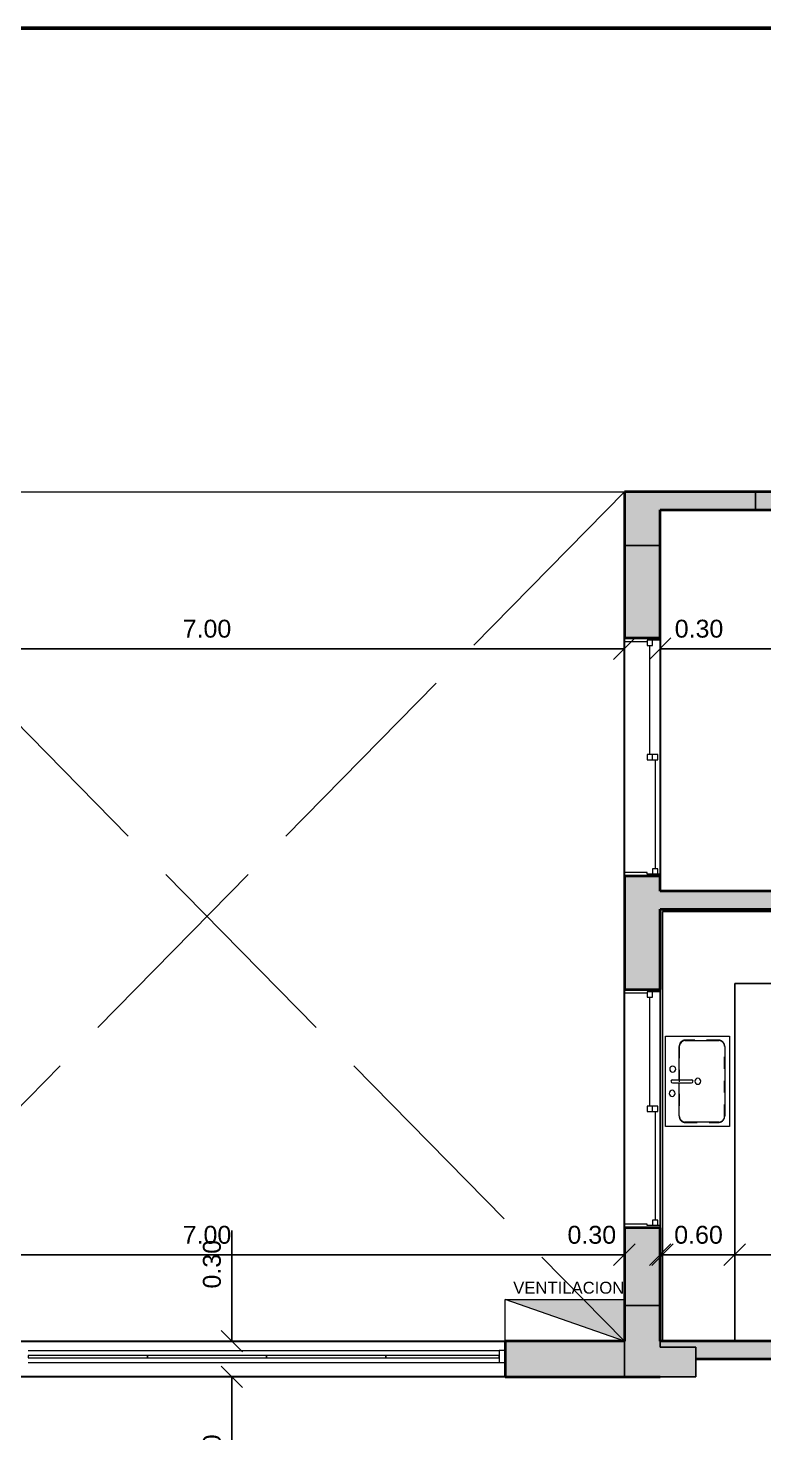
# Model space of a CAD drawing. Header units: metres. Extents: x 42 to 294, y -52 to 32.
# Drawn here: x 188.31 to 194.48, y 19.72 to 31.5 of the extents above; entities that cross this region are included whole.
import ezdxf

# ---------------------------------------------------------------- set-up
doc = ezdxf.new("R2010")
doc.units = ezdxf.units.M
doc.header["$LTSCALE"] = 0.15
doc.linetypes.add('ACAD_ISO02W100', pattern=[15, 12, -3])
doc.linetypes.add('Dash dot dot', pattern=[0.03, 0.012, -0.006, 0, -0.006, 0, -0.006])
doc.layers.get('0').update_dxf_attribs({"lineweight": 20})
for name, color, linetype, lineweight in [('A-FLORCAM', 3, 'Continuous', 9), ('A-GLAZIDM', 6, 'Continuous', 9), ('A-WALL', 2, 'Continuous', 30), ('A-WALLCWM', 6, 'Continuous', 9), ('P-SANRFIM', 6, 'Continuous', 9), ('RECUADRO', 82, 'Continuous', 50), ('VENTILACIONES', 4, 'Continuous', 9)]:
    doc.layers.add(name, color=color, linetype=linetype, lineweight=lineweight)
doc.layers.add('Hatch', color=8, linetype='Continuous')
doc.layers.add('MUROS', color=11, linetype='Continuous')
doc.styles.get("Standard").update_dxf_attribs({"font": 'arial.ttf', "height": 0.15})
doc.dimstyles.new('Copy of Annotative', dxfattribs={"dimtxt": 0.15, "dimasz": 0.18, "dimexe": 0.18, "dimexo": 0.0625, "dimgap": 0.09, "dimtad": 1, "dimzin": 0, "dimdsep": 46, "dimtxsty": 'Standard', "dimblk": 'OBLIQUE', "dimcen": 0.09, "dimse1": 1, "dimse2": 1, "dimadec": 0, "dimazin": 0, "dimtfac": 1, "dimtofl": 0, "dimtmove": 0, "dimatfit": 3, "dimfxl": 1, "dimtolj": 1, "dimtzin": 0, "dimarcsym": 0})

# ---------------------------------------------------------------- blocks, each defined once
blk = doc.blocks.new('Deslizante con cubrejuntas - 2000 x 1200mm-40-02 Primer piso')
at = {"layer": 'A-GLAZIDM', "lineweight": 13}
for p, q in [((-1, 0.15), (-0.98095, 0.15)), ((-0.98095, 0.15), (-0.98095, 0.04205)), ((-0.022225, 0.13095), (-0.022225, 0.04205)), ((0.022225, 0.13095), (-0.022225, 0.13095)), ((0.022225, 0.04205), (0.022225, 0.13095)), ((0.9365, 0.13095), (0.9365, 0.0865)), ((0.98095, 0.13095), (0.9365, 0.13095)), ((0.98095, 0.15), (0.98095, 0.04205)), ((1, 0.15), (0.98095, 0.15)), ((1, -0.15), (1, 0.15)), ((-0.9365, 0.0865), (-0.98095, 0.0865)), ((-0.98095, 0.04205), (-0.96825, 0.04205)), ((-0.96825, 0.04205), (-0.9365, 0.04205)), ((-0.96825, 0.04205), (-0.96825, -0.15)), ((-0.9365, 0.04205), (-0.9365, 0.0865)), ((-0.022225, 0.064275), (-0.9365, 0.064275)), ((0.022225, 0.0865), (-0.022225, 0.0865)), ((-0.022225, 0.04205), (0.022225, 0.04205)), ((0.022225, 0.108725), (0.9365, 0.108725)), ((0.9365, 0.0865), (0.98095, 0.0865)), ((0.96825, 0.04205), (0.96825, -0.15)), ((0.98095, 0.04205), (0.96825, 0.04205)), ((-0.96825, -0.15), (-1, -0.15)), ((0.96825, -0.15), (1, -0.15))]:
    blk.add_line(p, q, dxfattribs=at)
blk = doc.blocks.new('Montante rectangular - Montante rectangular - 5x10 cm Aluminio-58-02 Primer piso')
at = {"layer": 'A-WALLCWM'}
h = blk.add_hatch(dxfattribs=at)
h.set_pattern_fill('FP1_5', color=256, style=0, pattern_type=2)
h.set_pattern_definition([(315, (-0.215, 0.048), (0.25173, 0.25173), []), (315, (-0.215, -0.333), (0.25173, 0.25173), [])])
h.paths.add_polyline_path([(-0.05, 0.05), (0, 0.05), (0, -0.05), (-0.05, -0.05)], flags=0)
at = {"layer": 'A-WALLCWM', "lineweight": 13}
for p, q in [((-0.05, 0.05), (0, 0.05)), ((-0.05, -0.05), (-0.05, 0.05)), ((0, 0.05), (0, -0.05)), ((0, -0.05), (-0.05, -0.05))]:
    blk.add_line(p, q, dxfattribs=at)
blk = doc.blocks.new('Panel de sistema - Acristalado-36-02 Primer piso')
at = {"layer": 'A-WALLCWM'}
for p, q in [((0.5, 0.01), (-0.5, 0.01)), ((-0.5, 0.01), (-0.5, -0.01)), ((0.5, -0.01), (0.5, 0.01)), ((-0.5, -0.01), (0.5, -0.01))]:
    blk.add_line(p, q, dxfattribs=at)
blk = doc.blocks.new('Montante rectangular - Montante rectangular - 5x10 cm Aluminio-33-02 Primer piso')
at = {"layer": 'A-WALLCWM'}
for p, q in [((16.159, -5.181), (16.159, -4.181)), ((16.259, -5.181), (16.259, -4.181))]:
    blk.add_line(p, q, dxfattribs=at)
blk = doc.blocks.new('Panel de sistema - Acristalado-35-02 Primer piso')
at = {"layer": 'A-WALLCWM'}
for p, q in [((0.5, 0.01), (-0.5, 0.01)), ((-0.5, 0.01), (-0.5, -0.01)), ((0.5, -0.01), (0.5, 0.01)), ((-0.5, -0.01), (0.5, -0.01))]:
    blk.add_line(p, q, dxfattribs=at)
blk = doc.blocks.new('Panel de sistema - Acristalado-34-02 Primer piso')
at = {"layer": 'A-WALLCWM'}
for p, q in [((0.5, 0.01), (-0.5, 0.01)), ((-0.5, 0.01), (-0.5, -0.01)), ((0.5, -0.01), (0.5, 0.01)), ((-0.5, -0.01), (0.5, -0.01))]:
    blk.add_line(p, q, dxfattribs=at)
blk = doc.blocks.new('Panel de sistema - Acristalado-32-02 Primer piso')
at = {"layer": 'A-WALLCWM'}
for p, q in [((0.475, 0.01), (-0.475, 0.01)), ((-0.475, 0.01), (-0.475, -0.01)), ((0.475, -0.01), (0.475, 0.01)), ((-0.475, -0.01), (0.475, -0.01))]:
    blk.add_line(p, q, dxfattribs=at)
blk = doc.blocks.new('Montante rectangular - Montante rectangular - 5x10 cm Aluminio-31-02 Primer piso')
at = {"layer": 'A-WALLCWM'}
for p, q in [((20.484, 4.814), (21.434, 4.814)), ((20.484, 4.714), (21.434, 4.714))]:
    blk.add_line(p, q, dxfattribs=at)
blk = doc.blocks.new('Counter Top - Corner w sink - 600mm Depth-124-02 Primer piso')
at = {"layer": 'A-FLORCAM'}
for p, q in [((-0.575, 1.64), (-1.2, 1.64)), ((-0.575, 0.625), (-0.575, 1.64)), ((2.425, 0.625), (-0.575, 0.625)), ((-0.525, 0), (1.475, 0))]:
    blk.add_line(p, q, dxfattribs=at)
at = {"layer": 'A-FLORCAM', "lineweight": 25}
for p, q in [((-0.575, 1.64), (-1.2, 1.64)), ((-1.181, 1.64), (-1.181, 0.019)), ((-0.575, 0.625), (-0.575, 1.64)), ((-0.575, 0.625), (2.425, 0.625)), ((-1.181, 0.019), (2.425, 0.019)), ((1.475, 0), (-0.525, 0))]:
    blk.add_line(p, q, dxfattribs=at)
at = {"layer": 'A-FLORCAM', "linetype": 'Dash dot dot'}
for p, q in [((-0.1, 0.49), (-0.1, 0.21)), ((0.54, 0.54), (-0.05, 0.54)), ((0.59, 0.21), (0.59, 0.49)), ((-0.05, 0.16), (0.54, 0.16))]:
    blk.add_line(p, q, dxfattribs=at)
for centre, start, end in [((-0.05, 0.49), 90, 180), ((0.54, 0.49), 360, 90), ((-0.05, 0.21), 180, 270), ((0.54, 0.21), 270, 0)]:
    blk.add_arc(centre, 0.05, start, end, dxfattribs=at)
blk = doc.blocks.new('M_Sink Kitchen-Single - 760 x 535mm-8-02 Primer piso')
at = {"layer": 'P-SANRFIM'}
for p, q in [((-0.364, -0.27), (-0.364, 0.265)), ((-0.364, 0.265), (0.396, 0.265)), ((0.396, 0.265), (0.396, -0.27)), ((-0.326, -0.105), (-0.326, 0.176)), ((-0.275, 0.227), (0.307, 0.227)), ((0.358, 0.176), (0.358, -0.105)), ((0.003, -0.213), (0.003, -0.053)), ((0.028, -0.213), (0.028, -0.053)), ((0.003, -0.156), (-0.275, -0.156)), ((0.307, -0.156), (0.028, -0.156)), ((0.396, -0.27), (-0.364, -0.27))]:
    blk.add_line(p, q, dxfattribs=at)
for centre, radius, start, end in [((-0.275, 0.176), 0.0508, 90, 180), ((0.307, 0.176), 0.0508, 360, 90), ((0.016, 0), 0.0254, 360, 180), ((-0.275, -0.105), 0.0508, 180, 270), ((0.016, 0), 0.0254, 180, 0), ((0.016, -0.053), 0.0127, 360, 180), ((0.307, -0.105), 0.0508, 270, 0), ((-0.086, -0.21), 0.0254, 360, 180), ((-0.086, -0.21), 0.0254, 180, 0), ((0.016, -0.213), 0.0127, 180, 0), ((0.117, -0.215), 0.0254, 360, 180), ((0.117, -0.215), 0.0254, 180, 0)]:
    blk.add_arc(centre, radius, start, end, dxfattribs=at)
blk = doc.blocks.new('_Oblique')
at = {"color": 0, "linetype": 'ByBlock', "lineweight": -2}
blk.add_line((-0.5, -0.5), (0.5, 0.5), dxfattribs=at)
blk = doc.blocks.new('*D2428')
at = {"color": 0, "lineweight": -2, "transparency": 16777216}
blk.add_line((186.309, 26.297), (193.309, 26.297), dxfattribs=at)
at = {"layer": 'Defpoints', "color": 0, "transparency": 16777216}
for p in [(186.309, 26.297), (193.309, 26.297), (193.309, 26.297)]:
    blk.add_point(p, dxfattribs=at)
at = {"color": 0, "lineweight": -2, "transparency": 16777216, "xscale": 0.18, "yscale": 0.18, "zscale": 0.18, "rotation": 180}
blk.add_blockref('_Oblique', (186.309, 26.297), dxfattribs=at)
at = {"color": 0, "lineweight": -2, "transparency": 16777216, "xscale": 0.18, "yscale": 0.18, "zscale": 0.18}
blk.add_blockref('_Oblique', (193.309, 26.297), dxfattribs=at)
at = {"color": 0, "transparency": 16777216, "insert": (189.809, 26.464), "char_height": 0.15, "attachment_point": 5}
blk.add_mtext('\\A1;7.00', dxfattribs=at)
blk = doc.blocks.new('*D2429')
at = {"color": 0, "lineweight": -2, "transparency": 16777216}
for p, q in [((193.309, 26.297), (193.129, 26.297)), ((193.609, 26.297), (193.789, 26.297))]:
    blk.add_line(p, q, dxfattribs=at)
at = {"layer": 'Defpoints', "color": 0, "transparency": 16777216}
for p in [(193.309, 26.297), (193.609, 26.297), (193.609, 26.297)]:
    blk.add_point(p, dxfattribs=at)
at = {"color": 0, "lineweight": -2, "transparency": 16777216, "xscale": 0.18, "yscale": 0.18, "zscale": 0.18}
blk.add_blockref('_Oblique', (193.309, 26.297), dxfattribs=at)
at = {"color": 0, "lineweight": -2, "transparency": 16777216, "xscale": 0.18, "yscale": 0.18, "zscale": 0.18, "rotation": 180}
blk.add_blockref('_Oblique', (193.609, 26.297), dxfattribs=at)
at = {"color": 0, "transparency": 16777216, "insert": (193.935, 26.464), "char_height": 0.15, "attachment_point": 5}
blk.add_mtext('\\A1;0.30', dxfattribs=at)
blk = doc.blocks.new('*D2440')
at = {"color": 0, "lineweight": -2, "transparency": 16777216}
blk.add_line((186.309, 21.212), (193.309, 21.212), dxfattribs=at)
at = {"layer": 'Defpoints', "color": 0, "transparency": 16777216}
for p in [(186.309, 21.212), (193.309, 21.212), (193.309, 21.212)]:
    blk.add_point(p, dxfattribs=at)
at = {"color": 0, "lineweight": -2, "transparency": 16777216, "xscale": 0.18, "yscale": 0.18, "zscale": 0.18, "rotation": 180}
blk.add_blockref('_Oblique', (186.309, 21.212), dxfattribs=at)
at = {"color": 0, "lineweight": -2, "transparency": 16777216, "xscale": 0.18, "yscale": 0.18, "zscale": 0.18}
blk.add_blockref('_Oblique', (193.309, 21.212), dxfattribs=at)
at = {"color": 0, "transparency": 16777216, "insert": (189.809, 21.378), "char_height": 0.15, "attachment_point": 5}
blk.add_mtext('\\A1;7.00', dxfattribs=at)
blk = doc.blocks.new('*D2441')
at = {"color": 0, "lineweight": -2, "transparency": 16777216}
for p, q in [((193.309, 21.212), (193.129, 21.212)), ((193.609, 21.212), (193.789, 21.212))]:
    blk.add_line(p, q, dxfattribs=at)
at = {"layer": 'Defpoints', "color": 0, "transparency": 16777216}
for p in [(193.309, 21.212), (193.609, 21.212), (193.609, 21.212)]:
    blk.add_point(p, dxfattribs=at)
at = {"color": 0, "lineweight": -2, "transparency": 16777216, "xscale": 0.18, "yscale": 0.18, "zscale": 0.18}
blk.add_blockref('_Oblique', (193.309, 21.212), dxfattribs=at)
at = {"color": 0, "lineweight": -2, "transparency": 16777216, "xscale": 0.18, "yscale": 0.18, "zscale": 0.18, "rotation": 180}
blk.add_blockref('_Oblique', (193.609, 21.212), dxfattribs=at)
at = {"color": 0, "transparency": 16777216, "insert": (193.036, 21.378), "char_height": 0.15, "attachment_point": 5}
blk.add_mtext('\\A1;0.30', dxfattribs=at)
blk = doc.blocks.new('*D2442')
at = {"color": 0, "lineweight": -2, "transparency": 16777216}
blk.add_line((193.628, 21.212), (194.234, 21.212), dxfattribs=at)
at = {"layer": 'Defpoints', "color": 0, "transparency": 16777216}
for p in [(193.628, 21.212), (194.234, 21.212), (194.234, 21.212)]:
    blk.add_point(p, dxfattribs=at)
at = {"color": 0, "lineweight": -2, "transparency": 16777216, "xscale": 0.18, "yscale": 0.18, "zscale": 0.18, "rotation": 180}
blk.add_blockref('_Oblique', (193.628, 21.212), dxfattribs=at)
at = {"color": 0, "lineweight": -2, "transparency": 16777216, "xscale": 0.18, "yscale": 0.18, "zscale": 0.18}
blk.add_blockref('_Oblique', (194.234, 21.212), dxfattribs=at)
at = {"color": 0, "transparency": 16777216, "insert": (193.931, 21.378), "char_height": 0.15, "attachment_point": 5}
blk.add_mtext('\\A1;0.60', dxfattribs=at)
blk = doc.blocks.new('*D2443')
at = {"color": 0, "lineweight": -2, "transparency": 16777216}
blk.add_line((194.234, 21.212), (196.959, 21.212), dxfattribs=at)
at = {"layer": 'Defpoints', "color": 0, "transparency": 16777216}
for p in [(194.234, 21.212), (196.959, 21.212), (196.959, 21.21)]:
    blk.add_point(p, dxfattribs=at)
at = {"color": 0, "lineweight": -2, "transparency": 16777216, "xscale": 0.18, "yscale": 0.18, "zscale": 0.18, "rotation": 180}
blk.add_blockref('_Oblique', (194.234, 21.212), dxfattribs=at)
at = {"color": 0, "lineweight": -2, "transparency": 16777216, "xscale": 0.18, "yscale": 0.18, "zscale": 0.18}
blk.add_blockref('_Oblique', (196.959, 21.212), dxfattribs=at)
at = {"color": 0, "transparency": 16777216, "insert": (195.597, 21.378), "char_height": 0.15, "attachment_point": 5}
blk.add_mtext('\\A1;2.73', dxfattribs=at)
blk = doc.blocks.new('*D2414')
at = {"color": 0, "lineweight": -2, "transparency": 16777216}
blk.add_line((193.609, 26.297), (196.959, 26.297), dxfattribs=at)
at = {"layer": 'Defpoints', "color": 0, "transparency": 16777216}
for p in [(193.609, 26.297), (196.959, 26.297), (196.959, 26.297)]:
    blk.add_point(p, dxfattribs=at)
at = {"color": 0, "lineweight": -2, "transparency": 16777216, "xscale": 0.18, "yscale": 0.18, "zscale": 0.18, "rotation": 180}
blk.add_blockref('_Oblique', (193.609, 26.297), dxfattribs=at)
at = {"color": 0, "lineweight": -2, "transparency": 16777216, "xscale": 0.18, "yscale": 0.18, "zscale": 0.18}
blk.add_blockref('_Oblique', (196.959, 26.297), dxfattribs=at)
at = {"color": 0, "transparency": 16777216, "insert": (195.284, 26.464), "char_height": 0.15, "attachment_point": 5}
blk.add_mtext('\\A1;3.35', dxfattribs=at)
blk = doc.blocks.new('*D2741')
at = {"color": 0, "lineweight": -2, "transparency": 16777216}
for p, q in [((190.018, 20.487), (190.018, 21.416)), ((190.018, 20.187), (190.018, 20.007))]:
    blk.add_line(p, q, dxfattribs=at)
at = {"layer": 'Defpoints', "color": 0, "transparency": 16777216}
for p in [(190.018, 20.487), (190.018, 20.187), (190.018, 20.187)]:
    blk.add_point(p, dxfattribs=at)
at = {"color": 0, "lineweight": -2, "transparency": 16777216, "xscale": 0.18, "yscale": 0.18, "zscale": 0.18}
for p, rotation in [((190.018, 20.487), 270), ((190.018, 20.187), 90)]:
    blk.add_blockref('_Oblique', p, dxfattribs=dict(at, rotation=rotation))
at = {"color": 0, "transparency": 16777216, "insert": (189.851, 21.132), "char_height": 0.15, "attachment_point": 5, "rotation": 90}
blk.add_mtext('\\A1;0.30', dxfattribs=at)
blk = doc.blocks.new('*D2742')
at = {"color": 0, "lineweight": -2, "transparency": 16777216}
blk.add_line((190.018, 20.187), (190.018, 18.812), dxfattribs=at)
at = {"layer": 'Defpoints', "color": 0, "transparency": 16777216}
for p in [(190.018, 20.187), (190.013, 18.812), (190.018, 18.812)]:
    blk.add_point(p, dxfattribs=at)
at = {"color": 0, "lineweight": -2, "transparency": 16777216, "xscale": 0.18, "yscale": 0.18, "zscale": 0.18}
for p, rotation in [((190.018, 20.187), 90), ((190.018, 18.812), 270)]:
    blk.add_blockref('_Oblique', p, dxfattribs=dict(at, rotation=rotation))
at = {"color": 0, "transparency": 16777216, "insert": (189.851, 19.5), "char_height": 0.15, "attachment_point": 5, "rotation": 90}
blk.add_mtext('\\A1;1.40', dxfattribs=at)

msp = doc.modelspace()

# ---------------------------------------------------------------- hatches: boundary and pattern name
at = {"layer": 'Hatch', "ltscale": 0.2}
for points in [[(193.609, 27.462), (194.409, 27.462), (194.409, 27.612), (193.309, 27.612), (193.309, 27.162), (193.609, 27.162)], [(193.309, 20.187), (193.909, 20.187), (193.909, 20.437), (193.609, 20.437), (193.609, 20.787), (193.309, 20.787)]]:
    msp.add_hatch(color=256, dxfattribs=at).paths.add_polyline_path(points)
at = {"layer": 'MUROS'}
h = msp.add_hatch(color=256, dxfattribs=at)
h.paths.add_polyline_path([(191.759, 18.812), (191.544, 18.812), (191.544, 18.662), (191.759, 18.662)])
h.paths.add_polyline_path([(193.309, 20.487), (192.309, 20.487), (192.309, 20.187), (193.309, 20.187)])
h.paths.add_polyline_path([(193.609, 21.437), (193.309, 21.437), (193.309, 20.787), (193.609, 20.787)])
h.paths.add_polyline_path([(197.509, 24.262), (197.109, 24.262), (197.109, 24.362), (196.959, 24.362), (196.959, 24.337), (196.959, 24.312), (196.959, 24.262), (193.609, 24.262), (193.609, 24.387), (193.309, 24.387), (193.309, 23.437), (193.609, 23.437), (193.609, 24.112), (196.959, 24.112), (196.959, 24.012), (197.109, 24.012), (197.109, 24.112), (197.509, 24.112)])
h.paths.add_polyline_path([(193.609, 27.162), (193.309, 27.162), (193.309, 26.387), (193.609, 26.387)])
h.paths.add_polyline_path([(198.909, 27.612), (194.409, 27.612), (194.409, 27.462), (197.559, 27.462), (197.559, 25.412), (196.959, 25.412), (196.959, 25.162), (197.109, 25.162), (197.109, 25.262), (198.409, 25.262), (198.409, 25.412), (197.709, 25.412), (197.709, 27.462), (198.909, 27.462)])
h.paths.add_polyline_path([(203.084, 27.612), (199.709, 27.612), (199.709, 27.462), (203.084, 27.462)])
h.paths.add_polyline_path([(204.984, 27.612), (203.884, 27.612), (203.884, 27.512), (204.884, 27.512), (204.884, 20.506), (204.884, 20.356), (204.884, 16.812), (203.884, 16.812), (203.884, 16.712), (204.984, 16.712)])
h.paths.add_polyline_path([(203.884, 27.012), (203.584, 27.012), (203.584, 26.437), (203.884, 26.437)])
h.paths.add_polyline_path([(203.884, 24.437), (203.584, 24.437), (203.584, 24.262), (199.359, 24.262), (199.359, 24.362), (199.209, 24.362), (199.209, 24.262), (198.409, 24.262), (198.409, 24.112), (203.584, 24.112), (203.584, 23.3), (203.884, 23.3)])
h.paths.add_polyline_path([(199.959, 25.412), (199.359, 25.412), (199.359, 27.462), (199.209, 27.462), (199.209, 25.412), (199.109, 25.412), (199.109, 25.262), (199.209, 25.262), (199.209, 25.162), (199.359, 25.162), (199.359, 25.262), (199.959, 25.262)])
h.paths.add_polyline_path([(195.984, 20.487), (193.609, 20.487), (193.609, 20.437), (193.909, 20.437), (193.909, 20.337), (195.984, 20.337)])
h.paths.add_polyline_path([(197.184, 20.487), (197.134, 20.487), (197.109, 20.487), (197.109, 23.212), (196.959, 23.212), (196.959, 20.487), (196.884, 20.487), (196.884, 20.337), (197.184, 20.337)])
h.paths.add_polyline_path([(198.909, 20.487), (198.084, 20.487), (198.084, 20.337), (198.909, 20.337)])
h.paths.add_polyline_path([(203.584, 20.487), (199.709, 20.487), (199.709, 20.337), (203.584, 20.337)])
h.paths.add_polyline_path([(204.884, 20.506), (203.884, 20.506), (203.884, 20.356), (204.884, 20.356)], flags=17)
h.paths.add_polyline_path([(203.884, 21.3), (203.584, 21.3), (203.584, 20.637), (203.884, 20.637)])
h.paths.add_polyline_path([(203.884, 20.037), (203.584, 20.037), (203.584, 19.562), (203.884, 19.562)])
h.paths.add_polyline_path([(199.384, 20.337), (199.234, 20.337), (199.234, 18.812), (197.859, 18.812), (197.859, 18.662), (197.909, 18.662), (197.934, 18.662), (197.934, 16.062), (198.084, 16.062), (198.084, 16.662), (198.434, 16.662), (198.434, 16.812), (198.084, 16.812), (198.084, 18.662), (199.234, 18.662), (199.234, 17.134), (199.384, 17.134)])
h.paths.add_polyline_path([(199.384, 16.334), (199.234, 16.334), (199.234, 14.962), (199.384, 14.962)])
h.paths.add_polyline_path([(199.484, 16.812), (199.434, 16.812), (199.384, 16.812), (199.384, 16.662), (199.484, 16.662)])
h.paths.add_polyline_path([(199.234, 16.812), (199.134, 16.812), (199.134, 16.662), (199.234, 16.662)], flags=17)
h.paths.add_polyline_path([(203.084, 16.812), (200.534, 16.812), (200.534, 17.412), (200.384, 17.412), (200.384, 16.812), (200.284, 16.812), (200.284, 16.662), (200.384, 16.662), (200.384, 15.862), (200.534, 15.862), (200.534, 16.662), (201.434, 16.662), (201.434, 15.762), (201.584, 15.762), (201.584, 16.662), (203.084, 16.662)])
h.paths.add_polyline_path([(203.884, 16.662), (203.584, 16.662), (203.584, 14.962), (201.584, 14.962), (201.584, 15.062), (201.434, 15.062), (201.434, 14.962), (200.384, 14.962), (200.384, 14.062), (200.284, 14.062), (200.284, 13.912), (200.534, 13.912), (200.534, 14.812), (201.434, 14.812), (201.434, 13.912), (201.584, 13.912), (201.584, 14.812), (203.584, 14.812), (203.584, 14.012), (203.884, 14.012)])
h.paths.add_polyline_path([(203.884, 17.562), (203.584, 17.562), (203.584, 16.812), (203.884, 16.812)])
h.paths.add_polyline_path([(203.884, 13.412), (203.584, 13.412), (203.584, 13.112), (201.584, 13.112), (201.584, 13.212), (201.434, 13.212), (201.434, 12.962), (203.584, 12.962), (203.584, 12.862), (203.884, 12.862)])
h.paths.add_polyline_path([(203.884, 12.262), (203.584, 12.262), (203.584, 11.562), (200.534, 11.562), (200.534, 12.162), (200.522, 12.162), (200.384, 12.162), (200.384, 11.412), (203.584, 11.412), (203.584, 10.687), (203.884, 10.687)])
at = {"layer": 'VENTILACIONES'}
h = msp.add_hatch(color=256, dxfattribs=at)
h.paths.add_polyline_path([(192.965, 20.837), (192.309, 20.837), (193.309, 20.487)])
h.paths.add_polyline_path([(193.309, 20.837), (192.965, 20.837), (193.309, 20.487)])

# ---------------------------------------------------------------- linework, layer by layer
msp.add_line((186.309, 27.612), (193.309, 27.612))
at = {"linetype": 'ACAD_ISO02W100'}
for p, q in [((186.309, 27.612), (193.309, 20.487)), ((193.309, 27.612), (186.309, 20.487))]:
    msp.add_line(p, q, dxfattribs=at)
at = {"layer": 'A-WALL', "lineweight": 35}
for p, q in [((193.309, 27.612), (193.309, 26.387)), ((203.884, 27.612), (193.309, 27.612)), ((193.609, 26.387), (193.609, 27.462)), ((193.609, 27.462), (197.559, 27.462)), ((193.309, 26.387), (193.609, 26.387)), ((193.609, 24.387), (193.309, 24.387)), ((193.309, 24.387), (193.309, 23.437)), ((193.609, 24.262), (193.609, 24.387)), ((196.959, 24.262), (193.609, 24.262)), ((193.609, 23.437), (193.609, 24.112)), ((193.609, 24.112), (196.959, 24.112)), ((193.309, 23.437), (193.609, 23.437)), ((193.609, 21.437), (193.309, 21.437)), ((193.309, 21.437), (193.309, 20.487)), ((193.609, 20.487), (193.609, 21.437)), ((193.309, 20.487), (192.309, 20.487)), ((192.309, 20.487), (192.309, 20.187)), ((195.984, 20.487), (193.609, 20.487)), ((193.909, 20.337), (195.984, 20.337)), ((192.309, 20.187), (193.609, 20.187))]:
    msp.add_line(p, q, dxfattribs=at)
at = {"layer": 'A-WALL'}
for p, q in [((193.309, 24.387), (193.309, 26.387)), ((193.609, 26.387), (193.609, 24.387)), ((193.309, 21.437), (193.309, 23.437)), ((187.309, 20.487), (192.309, 20.487)), ((192.309, 20.187), (187.309, 20.187))]:
    msp.add_line(p, q, dxfattribs=at)
at = {"layer": 'Hatch', "ltscale": 0.2}
for p, q in [((193.309, 27.462), (193.309, 27.612)), ((193.309, 27.612), (193.309, 27.162)), ((194.409, 27.612), (193.309, 27.612)), ((194.409, 27.462), (194.409, 27.612)), ((193.609, 27.162), (193.609, 27.462)), ((193.609, 27.462), (194.409, 27.462)), ((193.309, 27.162), (193.609, 27.162)), ((193.309, 20.187), (193.309, 20.787)), ((193.309, 20.787), (193.609, 20.787)), ((193.609, 20.787), (193.609, 20.437)), ((193.609, 20.437), (193.909, 20.437)), ((193.909, 20.437), (193.909, 20.187)), ((193.909, 20.187), (193.309, 20.187))]:
    msp.add_line(p, q, dxfattribs=at)
at = {"layer": 'RECUADRO', "ltscale": 0.1}
for p, q in [((41.791, 31.505), (293.791, 31.505)), ((293.791, 31.505), (41.791, 31.505))]:
    msp.add_line(p, q, dxfattribs=at)
at = {"layer": 'VENTILACIONES'}
for p, q in [((192.309, 20.487), (192.309, 20.837)), ((192.309, 20.837), (193.309, 20.837)), ((193.309, 20.487), (192.309, 20.837)), ((193.309, 20.837), (193.309, 20.487)), ((193.309, 20.487), (192.309, 20.487))]:
    msp.add_line(p, q, dxfattribs=at)

# ---------------------------------------------------------------- block references
at = {"layer": 'A-FLORCAM', "rotation": 269.9999999999999}
msp.add_blockref('Counter Top - Corner w sink - 600mm Depth-124-02 Primer piso', (193.609, 22.912), dxfattribs=at)
at = {"layer": 'A-GLAZIDM', "rotation": 269.9999999999999}
for p in [(193.459, 25.387), (193.459, 22.437)]:
    msp.add_blockref('Deslizante con cubrejuntas - 2000 x 1200mm-40-02 Primer piso', p, dxfattribs=at)
at = {"layer": 'A-WALLCWM', "rotation": 269.9999999999999}
for p in [(193.49, 36.566), (194.49, 36.566), (195.49, 36.566)]:
    msp.add_blockref('Montante rectangular - Montante rectangular - 5x10 cm Aluminio-33-02 Primer piso', p, dxfattribs=at)
at = {"layer": 'A-WALLCWM'}
for name, p in [('Montante rectangular - Montante rectangular - 5x10 cm Aluminio-31-02 Primer piso', (170.825, 15.593)), ('Panel de sistema - Acristalado-36-02 Primer piso', (188.809, 20.357)), ('Panel de sistema - Acristalado-35-02 Primer piso', (189.809, 20.357)), ('Panel de sistema - Acristalado-34-02 Primer piso', (190.809, 20.357)), ('Panel de sistema - Acristalado-32-02 Primer piso', (191.784, 20.357))]:
    msp.add_blockref(name, p, dxfattribs=at)
at = {"layer": 'A-WALLCWM', "extrusion": (0, 0, -1), "rotation": 180}
msp.add_blockref('Montante rectangular - Montante rectangular - 5x10 cm Aluminio-58-02 Primer piso', (-192.309, 20.357), dxfattribs=at)
at = {"layer": 'P-SANRFIM', "rotation": 269.9999999999999}
msp.add_blockref('M_Sink Kitchen-Single - 760 x 535mm-8-02 Primer piso', (193.925, 22.683), dxfattribs=at)

# ---------------------------------------------------------------- texts
at = {"ltscale": 0.1, "insert": (192.377, 20.985), "char_height": 0.1, "width": 2.14772, "attachment_point": 1}
msp.add_mtext('VENTILACION', dxfattribs=at)

# ---------------------------------------------------------------- dimensions: what is measured, and where the dimension line sits
for base, p1, p2, override, picture, middle in [((193.309, 26.297), (186.309, 26.297), (193.309, 26.297), {"dimscale": 0, "dimtix": 0, "dimtofl": 0, "dimtmove": 1, "dimatfit": 3}, '*D2428', (189.809, 26.464)), ((196.959, 26.297), (193.609, 26.297), (196.959, 26.297), {"dimscale": 0, "dimtix": 0, "dimtofl": 0, "dimtmove": 0, "dimatfit": 3}, '*D2414', (195.284, 26.464)), ((193.309, 21.212), (186.309, 21.212), (193.309, 21.212), {"dimscale": 0, "dimtix": 0, "dimtofl": 0, "dimtmove": 1, "dimatfit": 3}, '*D2440', (189.809, 21.378)), ((196.959068924, 21.211572074), (194.234068924, 21.211572074), (196.959068924, 21.209762615), {"dimscale": 0, "dimtix": 0, "dimtofl": 0, "dimtmove": 1, "dimatfit": 3}, '*D2443', (195.596568924, 21.378209182))]:
    dim = msp.add_linear_dim(base=base, p1=p1, p2=p2, dimstyle='Copy of Annotative', override=override)
    dim.commit()
    dim.dimension.update_dxf_attribs({"geometry": picture, "text_midpoint": middle})
for base, p1, p2, picture, middle in [((193.609, 26.297), (193.309, 26.297), (193.609, 26.297), '*D2429', (193.935, 26.297)), ((193.609, 21.212), (193.309, 21.212), (193.609, 21.212), '*D2441', (193.036, 21.212))]:
    dim = msp.add_linear_dim(base=base, p1=p1, p2=p2, dimstyle='Copy of Annotative', override={"dimscale": 0, "dimtix": 0, "dimtofl": 0, "dimtmove": 1, "dimatfit": 3})
    dim.commit()
    dim.dimension.update_dxf_attribs({"geometry": picture, "text_midpoint": middle, "dimtype": 160})
dim = msp.add_linear_dim(base=(194.234, 21.212), p1=(193.628, 21.212), p2=(194.234, 21.212), text='0.60', dimstyle='Copy of Annotative', override={"dimscale": 0, "dimtix": 0, "dimtofl": 0, "dimtmove": 0, "dimatfit": 3})
dim.commit()
dim.dimension.update_dxf_attribs({"geometry": '*D2442', "text_midpoint": (193.931, 21.378)})
dim = msp.add_linear_dim(base=(190.018, 20.187), p1=(190.018, 20.487), p2=(190.018, 20.187), angle=90, dimstyle='Copy of Annotative', override={"dimscale": 0, "dimtix": 0, "dimtofl": 0, "dimtmove": 0, "dimatfit": 3})
dim.commit()
dim.dimension.update_dxf_attribs({"geometry": '*D2741', "text_midpoint": (190.018, 21.132), "dimtype": 160})
dim = msp.add_linear_dim(base=(190.018, 18.812), p1=(190.018, 20.187), p2=(190.013, 18.812), angle=90, text='1.40', dimstyle='Copy of Annotative', override={"dimscale": 0, "dimtix": 0, "dimtofl": 0, "dimtmove": 1, "dimatfit": 3})
dim.commit()
dim.dimension.update_dxf_attribs({"geometry": '*D2742', "text_midpoint": (189.851, 19.5)})

doc.saveas('drawing.dxf')
